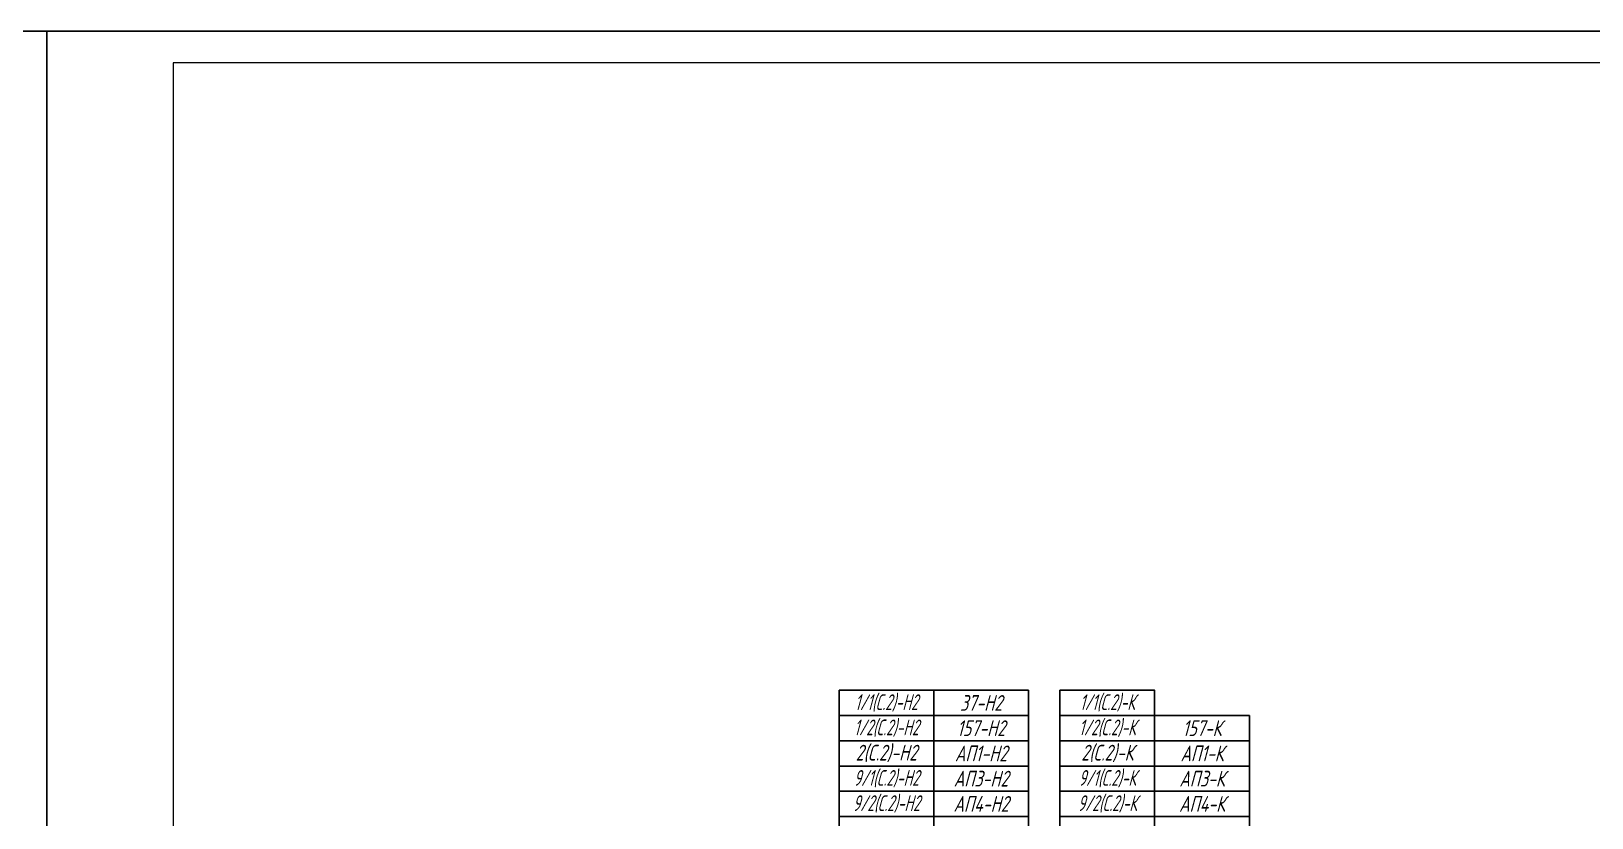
# Model space of a CAD drawing. Header units: millimetres. Extents: x -14296 to 10264, y -13087 to -5602.
# Drawn here: x -2725.2 to -2478, y -12617.4 to -12492.7 of the extents above; entities that cross this region are included whole.
import ezdxf

# ---------------------------------------------------------------- set-up
doc = ezdxf.new("R2010")
doc.units = ezdxf.units.MM
for name, color, linetype, lineweight in [('Рамка толстая', 7, 'Continuous', 15), ('Рамка тонкая', 5, 'Continuous', 25), ('Текст', 7, 'Continuous', 20)]:
    doc.layers.add(name, color=color, linetype=linetype, lineweight=lineweight)
doc.styles.add('Simplex', font='simplex.shx', dxfattribs={"width": 0.7, "oblique": 15})

# ---------------------------------------------------------------- blocks, each defined once
blk = doc.blocks.new('A$C551E481E')
at = {"layer": 'Рамка толстая'}
for p, q in [((20, 589), (20, 5)), ((836, 589), (20, 589))]:
    blk.add_line(p, q, dxfattribs=at)
at = {"layer": 'Рамка тонкая'}
for p, q in [((0, 594), (0, 0)), ((841, 594), (0, 594)), ((841, 0), (841, 594))]:
    blk.add_line(p, q, dxfattribs=at)

msp = doc.modelspace()

# ---------------------------------------------------------------- linework, layer by layer
at = {"layer": 'Рамка тонкая'}
for points in [[(-2597.25744, -12597.17393), (-2582.25744, -12597.17393), (-2582.25744, -12601.17393), (-2597.25744, -12601.17393)], [(-2582.25744, -12597.17393), (-2567.25744, -12597.17393), (-2567.25744, -12601.17393), (-2582.25744, -12601.17393)], [(-2562.25744, -12597.17393), (-2547.25744, -12597.17393), (-2547.25744, -12601.17393), (-2562.25744, -12601.17393)], [(-2597.25744, -12601.17393), (-2582.25744, -12601.17393), (-2582.25744, -12605.17393), (-2597.25744, -12605.17393)], [(-2582.25744, -12601.17393), (-2567.25744, -12601.17393), (-2567.25744, -12605.17393), (-2582.25744, -12605.17393)], [(-2562.25744, -12601.17393), (-2547.25744, -12601.17393), (-2547.25744, -12605.17393), (-2562.25744, -12605.17393)], [(-2547.25744, -12601.17393), (-2532.25744, -12601.17393), (-2532.25744, -12605.17393), (-2547.25744, -12605.17393)], [(-2597.25744, -12605.17393), (-2582.25744, -12605.17393), (-2582.25744, -12609.17393), (-2597.25744, -12609.17393)], [(-2582.25744, -12605.17393), (-2567.25744, -12605.17393), (-2567.25744, -12609.17393), (-2582.25744, -12609.17393)], [(-2562.25744, -12605.17393), (-2547.25744, -12605.17393), (-2547.25744, -12609.17393), (-2562.25744, -12609.17393)], [(-2547.25744, -12605.17393), (-2532.25744, -12605.17393), (-2532.25744, -12609.17393), (-2547.25744, -12609.17393)], [(-2597.25744, -12609.17393), (-2582.25744, -12609.17393), (-2582.25744, -12613.17393), (-2597.25744, -12613.17393)], [(-2582.25744, -12609.17393), (-2567.25744, -12609.17393), (-2567.25744, -12613.17393), (-2582.25744, -12613.17393)], [(-2562.25744, -12609.17393), (-2547.25744, -12609.17393), (-2547.25744, -12613.17393), (-2562.25744, -12613.17393)], [(-2547.25744, -12609.17393), (-2532.25744, -12609.17393), (-2532.25744, -12613.17393), (-2547.25744, -12613.17393)], [(-2597.25744, -12613.17393), (-2582.25744, -12613.17393), (-2582.25744, -12617.17393), (-2597.25744, -12617.17393)], [(-2582.25744, -12613.17393), (-2567.25744, -12613.17393), (-2567.25744, -12617.17393), (-2582.25744, -12617.17393)], [(-2562.25744, -12613.17393), (-2547.25744, -12613.17393), (-2547.25744, -12617.17393), (-2562.25744, -12617.17393)], [(-2547.25744, -12613.17393), (-2532.25744, -12613.17393), (-2532.25744, -12617.17393), (-2547.25744, -12617.17393)], [(-2597.25744, -12617.17393), (-2582.25744, -12617.17393), (-2582.25744, -12621.17393), (-2597.25744, -12621.17393)], [(-2582.25744, -12617.17393), (-2567.25744, -12617.17393), (-2567.25744, -12621.17393), (-2582.25744, -12621.17393)], [(-2562.25744, -12617.17393), (-2547.25744, -12617.17393), (-2547.25744, -12621.17393), (-2562.25744, -12621.17393)], [(-2547.25744, -12617.17393), (-2532.25744, -12617.17393), (-2532.25744, -12621.17393), (-2547.25744, -12621.17393)]]:
    msp.add_lwpolyline(points, close=True, dxfattribs=at)

# ---------------------------------------------------------------- block references
for p in [(-3563.71622, -13086.74065), (-2722.71622, -13086.74065)]:
    msp.add_blockref('A$C551E481E', p)

# ---------------------------------------------------------------- texts
at = {"layer": 'Текст', "char_height": 2.5, "width": 15, "attachment_point": 5, "style": 'Simplex'}
for s, insert in [('{\\W0.6;1/1(С.2)-Н2}', (-2589.75744, -12599.17393)), ('37-Н2', (-2574.75744, -12599.17393)), ('{\\W0.6;1/1(С.2)-К}', (-2554.75744, -12599.17393)), ('{\\W0.6;1/2(С.2)-Н2}', (-2589.75744, -12603.17393)), ('157-Н2', (-2574.75744, -12603.17393)), ('{\\W0.6;1/2(С.2)-К}', (-2554.75744, -12603.17393)), ('157-К', (-2539.75744, -12603.17393)), ('{\\W0.7;2(С.2)-Н2}', (-2589.75744, -12607.17393)), ('АП1-Н2', (-2574.75744, -12607.17393)), ('{\\W0.7;2(С.2)-К}', (-2554.75744, -12607.17393)), ('АП1-К', (-2539.75744, -12607.17393)), ('{\\W0.6;9/1(С.2)-Н2}', (-2589.75744, -12611.17393)), ('{\\W0.6;9/1(С.2)-К}', (-2554.75744, -12611.17393)), ('АП3-Н2', (-2574.75744, -12611.17393)), ('АП3-К', (-2539.75744, -12611.17393)), ('{\\W0.6;9/2(С.2)-Н2}', (-2589.75744, -12615.17393)), ('АП4-Н2', (-2574.75744, -12615.17393)), ('{\\W0.6;9/2(С.2)-К}', (-2554.75744, -12615.17393)), ('АП4-К', (-2539.75744, -12615.17393))]:
    msp.add_mtext(s, dxfattribs=dict(at, insert=insert))

doc.saveas('drawing.dxf')
